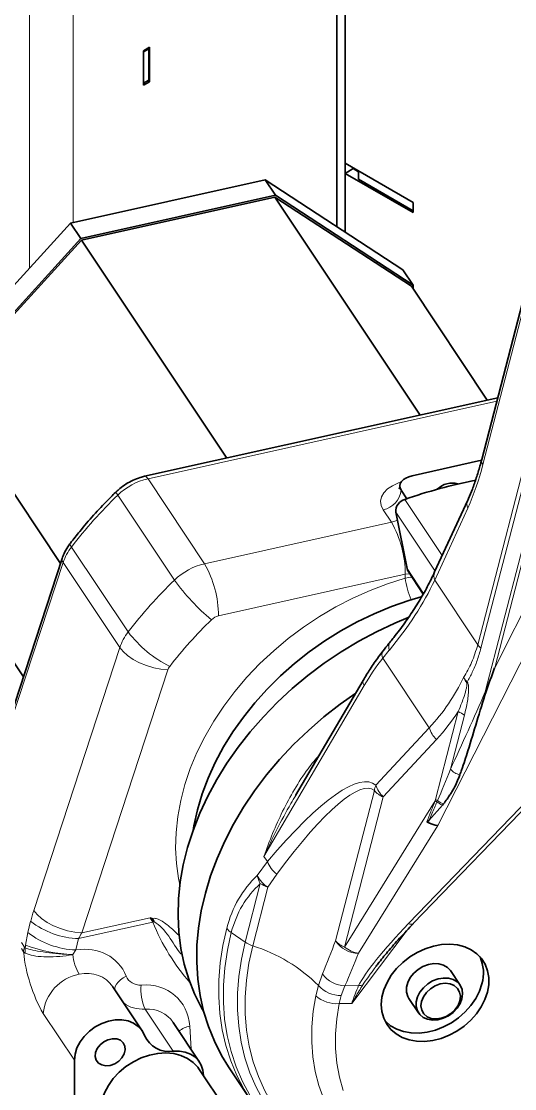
# Paper-space layout 'Blatt1' of a CAD drawing. Header units: millimetres. Extents: x 0 to 1189, y 0 to 841.
# Drawn here: x 952.5 to 978.1, y 447.5 to 503 of the extents above; entities that cross this region are included whole.
import ezdxf

# ---------------------------------------------------------------- set-up
doc = ezdxf.new("R2010")
doc.units = ezdxf.units.MM

psp = doc.layouts.new('Blatt1')

# ---------------------------------------------------------------- linework, layer by layer
at = {"color": 8, "linetype": 'Continuous', "lineweight": 18}
for p, q in [((952.92, 592.437), (952.92, 490.203)), ((955.183, 582.286), (955.183, 492.564)), ((976.62, 468.175), (988.492, 514.091)), ((988.629, 513.982), (977.106, 469.416)), ((983.874, 508.523), (976.495, 479.982)), ((976.225, 470.614), (985.434, 506.227)), ((985.6, 506.052), (976.392, 470.439)), ((977.219, 483.277), (959.077, 479.244)), ((959.077, 479.244), (962.023, 474.826)), ((960.45, 473.97), (957.504, 478.387)), ((972.438, 478.173), (974.381, 475.261)), ((975.704, 477.707), (973.986, 473.971)), ((971.738, 476.986), (971.307, 477.633)), ((974.004, 474.442), (971.963, 477.502)), ((962.023, 474.826), (971.738, 476.986)), ((955.095, 475.696), (958.042, 471.278)), ((954.66, 474.887), (951.948, 466.6)), ((957.607, 470.469), (954.66, 474.887)), ((972.549, 474.57), (973.409, 473.281)), ((972.457, 474.276), (962.742, 472.116)), ((972.457, 474.083), (972.457, 474.276)), ((973.986, 473.971), (976.225, 470.614)), ((977.106, 469.416), (979.218, 473.567)), ((980.198, 473.112), (974.148, 461.221)), ((953.132, 456.798), (957.607, 470.469)), ((971.627, 470.34), (971.287, 469.919)), ((973.698, 466.305), (971.287, 469.919)), ((960.109, 469.306), (955.634, 455.635)), ((970.327, 468.495), (965.107, 459.617)), ((974.027, 462.566), (975.209, 467.139)), ((975.531, 466.948), (974.806, 464.143)), ((970.931, 463.317), (973.698, 466.305)), ((974.079, 465.694), (971.312, 462.706)), ((972.626, 456.118), (979.783, 463.546)), ((968.831, 455.232), (970.849, 463.038)), ((971.312, 462.706), (969.294, 454.901)), ((969.294, 454.901), (974.009, 462.495)), ((974.009, 462.495), (974.027, 462.566)), ((974.104, 462.45), (974.132, 462.515)), ((974.148, 461.221), (970.026, 454.581)), ((965.107, 459.617), (965.29, 459.343)), ((964.757, 458.626), (965.29, 459.343)), ((965.771, 458.691), (965.309, 458.009)), ((964.131, 455.159), (964.917, 458.202)), ((965.309, 458.009), (964.522, 454.966)), ((952.833, 455.657), (952.974, 456.241)), ((959.322, 456.194), (955.468, 455.338)), ((955.634, 455.635), (959.189, 456.426)), ((959.322, 456.194), (959.189, 456.426)), ((952.71, 454.997), (952.833, 455.657)), ((964.131, 455.159), (963.41, 455.65)), ((972.557, 455.781), (969.674, 451.97)), ((952.489, 455.14), (952.649, 454.9)), ((955.468, 455.338), (955.327, 454.753)), ((952.607, 454.65), (952.489, 454.827)), ((952.694, 454.583), (952.607, 454.65)), ((952.649, 454.9), (952.693, 454.858)), ((955.327, 454.753), (955.162, 454.509)), ((967.94, 452.902), (968.155, 453.507)), ((967.804, 452.373), (967.94, 452.902)), ((969.321, 452.891), (969.128, 452.379)), ((969.321, 452.891), (970.03, 452.899)), ((969.128, 452.379), (969.019, 451.962)), ((958.933, 451.681), (960.393, 449.492)), ((969.674, 451.97), (969.019, 451.962)), ((955.246, 449.021), (953.63, 451.444)), ((961.245, 450.79), (961.319, 449.588))]:
    psp.add_line(p, q, dxfattribs=at)
at = {"color": 7, "linetype": 'Continuous', "lineweight": 35}
for p, q in [((968.9, 492.351), (968.9, 527.796)), ((969.325, 527.633), (969.325, 495.641)), ((969.325, 492.074), (969.325, 527.551)), ((983.668, 508.223), (976.434, 480.244)), ((959.157, 501.671), (958.845, 501.491)), ((959.114, 501.597), (958.845, 501.442)), ((959.114, 501.597), (959.072, 501.622)), ((959.114, 499.964), (959.114, 501.597)), ((959.157, 499.874), (959.157, 501.671)), ((958.845, 501.491), (958.845, 499.695)), ((958.845, 499.809), (959.114, 499.964)), ((958.845, 499.695), (959.157, 499.874)), ((959.058, 499.931), (959.157, 499.874)), ((972.86, 493.6), (969.325, 495.641)), ((969.749, 495.363), (969.325, 495.118)), ((969.325, 495.118), (969.325, 492.074)), ((969.325, 495.118), (972.86, 493.077)), ((969.749, 495.363), (970.032, 495.2)), ((970.032, 495.232), (970.032, 494.808)), ((965.172, 494.785), (955.044, 492.534)), ((965.172, 494.785), (965.711, 493.977)), ((972.333, 490.111), (965.172, 494.785)), ((970.032, 494.808), (972.86, 493.175)), ((965.711, 493.977), (955.583, 491.725)), ((965.672, 493.887), (955.622, 491.652)), ((965.672, 493.887), (973.23, 482.557)), ((972.778, 489.248), (965.672, 493.887)), ((972.872, 489.303), (965.711, 493.977)), ((972.86, 493.077), (972.86, 493.6)), ((955.044, 492.534), (948.153, 484.972)), ((955.044, 492.534), (955.583, 491.725)), ((955.583, 491.725), (948.692, 484.164)), ((948.736, 484.097), (955.622, 491.652)), ((955.622, 491.652), (963.18, 480.322)), ((972.333, 490.111), (972.872, 489.303)), ((972.778, 489.248), (976.724, 483.333)), ((972.872, 489.109), (972.872, 489.303)), ((977.264, 483.454), (958.903, 479.372)), ((950.042, 481.565), (954.528, 474.841)), ((976.424, 480.205), (972.814, 479.403)), ((972.24, 478.657), (972.54, 478.208)), ((975.703, 478.136), (973.985, 474.4)), ((972.549, 474.57), (971.963, 477.502)), ((954.613, 475.101), (951.869, 466.718)), ((972.602, 474.441), (973.394, 473.253)), ((949.934, 472.934), (952.597, 468.942)), ((970.268, 468.764), (966.75, 462.781)), ((972.873, 456.118), (980.029, 463.546)), ((973.689, 461.478), (974.39, 462.284)), ((974.39, 462.284), (974.437, 462.34)), ((975.307, 452.92), (974.804, 453.675)), ((958.776, 450.546), (957.25, 452.833)), ((972.641, 452.232), (973.145, 451.478)), ((961.762, 448.923), (960.39, 450.981)), ((955.246, 449.021), (955.246, 445.265)), ((963.089, 446.522), (961.723, 448.569)), ((963.269, 448.671), (964.412, 446.959)), ((961.965, 448.207), (961.965, 448.229))]:
    psp.add_line(p, q, dxfattribs=at)
at = {"color": 8, "linetype": 'Continuous', "lineweight": 18, "flags": 128}
for points in [[(958.903, 479.371), (958.908, 479.372), (958.988, 479.345), (959.077, 479.244)], [(971.307, 477.633), (971.203, 477.851), (971.174, 478.076), (971.222, 478.301), (971.346, 478.516), (971.539, 478.713), (971.795, 478.884), (972.105, 479.023), (972.238, 479.068)], [(957.431, 478.573), (957.427, 478.566), (957.438, 478.502), (957.504, 478.387)], [(971.738, 476.986), (971.921, 477.042), (972.044, 477.099)], [(955.041, 475.901), (955.033, 475.887), (955.029, 475.839), (955.05, 475.774), (955.095, 475.696)], [(960.736, 458.147), (960.671, 458.458), (960.559, 459.238), (960.513, 460.038), (960.534, 460.854), (960.622, 461.68), (960.776, 462.514), (960.995, 463.351), (961.278, 464.186), (961.624, 465.015), (962.031, 465.834), (962.497, 466.639), (963.019, 467.425), (963.595, 468.188), (964.221, 468.925), (964.895, 469.632), (965.613, 470.304), (966.372, 470.939), (967.166, 471.533), (967.993, 472.083), (968.848, 472.586), (969.727, 473.04), (970.624, 473.442), (971.536, 473.79), (972.457, 474.083)], [(972.457, 474.276), (972.646, 474.306), (972.69, 474.31)], [(972.457, 474.083), (972.646, 474.113), (972.816, 474.121)], [(960.109, 469.306), (959.747, 469.343), (959.372, 469.421), (958.997, 469.535), (958.637, 469.682), (958.307, 469.856), (958.018, 470.05), (957.781, 470.257), (957.607, 470.469)], [(970.327, 468.495), (970.272, 468.595), (970.251, 468.683), (970.263, 468.754), (970.268, 468.764)], [(955.634, 455.635), (955.272, 455.673), (954.897, 455.75), (954.522, 455.864), (954.163, 456.011), (953.832, 456.185), (953.543, 456.379), (953.307, 456.586), (953.132, 456.798)], [(972.626, 456.118), (972.702, 456.093), (972.768, 456.084), (972.823, 456.089), (972.865, 456.111), (972.873, 456.118)], [(964.412, 446.959), (964.073, 447.504), (963.696, 448.232), (963.381, 448.994), (963.128, 449.785), (962.939, 450.604), (962.814, 451.446), (962.755, 452.308), (962.762, 453.185), (962.834, 454.075), (962.971, 454.974), (963.173, 455.877)], [(963.41, 455.65), (963.206, 454.733), (963.068, 453.821), (962.999, 452.918), (962.997, 452.028), (963.063, 451.154), (963.197, 450.302), (963.398, 449.475), (963.665, 448.675), (963.997, 447.908), (964.393, 447.176), (964.85, 446.483), (965.367, 445.832), (965.941, 445.225), (966.57, 444.665), (967.251, 444.156), (967.981, 443.698), (968.756, 443.295), (969.21, 443.094)], [(970.043, 442.825), (969.336, 443.129), (968.581, 443.522), (967.871, 443.967), (967.208, 444.463), (966.595, 445.008), (966.036, 445.599), (965.533, 446.233), (965.088, 446.908), (964.703, 447.621), (964.379, 448.368), (964.119, 449.146), (963.924, 449.952), (963.793, 450.781), (963.729, 451.632), (963.731, 452.498), (963.798, 453.378), (963.932, 454.266), (964.131, 455.159)], [(964.522, 454.966), (964.324, 454.071), (964.192, 453.18), (964.127, 452.298), (964.131, 451.43), (964.202, 450.579), (964.341, 449.749), (964.546, 448.944), (964.817, 448.168), (965.153, 447.425), (965.552, 446.718), (966.012, 446.05), (966.531, 445.424), (967.107, 444.844), (967.736, 444.311), (968.417, 443.829), (969.145, 443.4), (969.918, 443.026), (970.731, 442.708), (971.582, 442.448), (972.465, 442.247), (973.378, 442.107), (974.315, 442.027), (974.346, 442.025)], [(957.94, 453.392), (957.779, 453.299), (957.638, 453.194), (957.52, 453.082), (957.43, 452.966), (957.372, 452.851), (957.348, 452.74), (957.348, 452.686)], [(970.061, 444.316), (969.835, 444.539), (969.344, 445.094), (968.91, 445.691), (968.534, 446.327), (968.218, 446.998), (967.965, 447.701), (967.776, 448.433), (967.651, 449.188), (967.591, 449.964), (967.597, 450.756), (967.668, 451.561), (967.804, 452.373)], [(969.019, 451.962), (968.889, 451.173), (968.824, 450.391), (968.827, 449.623), (968.896, 448.872), (969.032, 448.142), (969.233, 447.439)]]:
    psp.add_lwpolyline(points, dxfattribs=at)
at = {"color": 7, "linetype": 'Continuous', "lineweight": 35, "flags": 128}
for points in [[(972.814, 479.403), (972.639, 479.352), (972.484, 479.282), (972.356, 479.197), (972.26, 479.098), (972.198, 478.991), (972.174, 478.879), (972.188, 478.766), (972.24, 478.657)], [(972.602, 474.441), (972.577, 474.486), (972.549, 474.57)], [(973.287, 473.102), (972.64, 472.913), (971.733, 472.598), (970.837, 472.228), (969.958, 471.807), (969.1, 471.334), (968.267, 470.814), (967.464, 470.249), (966.696, 469.642), (965.965, 468.996), (965.275, 468.314), (964.632, 467.601), (964.037, 466.859), (963.493, 466.092), (963.005, 465.305), (962.574, 464.502), (962.202, 463.686), (961.891, 462.863), (961.644, 462.036), (961.461, 461.209), (961.418, 460.958)], [(961.974, 451.54), (961.86, 451.738), (961.496, 452.465), (961.195, 453.224), (960.958, 454.014), (960.785, 454.83), (960.678, 455.669), (960.637, 456.527), (960.663, 457.4), (960.754, 458.284), (960.912, 459.176), (961.134, 460.071), (961.42, 460.965), (961.769, 461.855), (962.18, 462.736), (962.65, 463.604), (963.177, 464.457), (963.759, 465.288), (964.393, 466.096), (965.077, 466.877), (965.807, 467.626), (966.58, 468.341), (967.393, 469.019), (968.242, 469.655), (969.124, 470.249), (970.034, 470.796), (970.968, 471.295), (971.922, 471.743), (972.605, 472.027)], [(963.269, 448.671), (962.903, 449.267), (962.528, 450.001), (962.215, 450.769), (961.967, 451.567), (961.782, 452.392), (961.664, 453.24), (961.611, 454.108), (961.624, 454.992), (961.704, 455.887), (961.849, 456.791), (962.06, 457.699), (962.334, 458.608), (962.672, 459.512), (963.071, 460.41), (963.531, 461.295), (964.048, 462.166), (964.621, 463.018), (965.246, 463.846), (965.923, 464.649), (966.647, 465.422), (967.415, 466.162), (968.225, 466.865), (969.072, 467.529), (969.878, 468.101)], [(976.733, 452.556), (976.601, 452.17), (976.409, 451.792), (976.16, 451.431), (975.861, 451.096), (975.519, 450.794), (975.141, 450.533), (974.737, 450.318), (974.316, 450.155), (973.887, 450.048), (973.462, 449.998), (973.049, 450.008), (972.659, 450.077), (972.3, 450.202), (971.982, 450.383), (971.711, 450.613), (971.494, 450.889), (971.336, 451.202), (971.241, 451.547), (971.211, 451.914), (971.246, 452.295), (971.346, 452.682), (971.509, 453.066), (971.73, 453.436), (972.004, 453.785), (972.326, 454.104), (972.687, 454.387), (973.079, 454.625), (973.493, 454.815), (973.919, 454.95), (974.347, 455.029), (974.768, 455.049), (975.17, 455.01), (975.546, 454.912), (975.885, 454.758), (976.18, 454.552), (976.425, 454.299), (976.613, 454.004), (976.74, 453.674), (976.803, 453.317), (976.8, 452.941), (976.733, 452.556)], [(972.641, 452.232), (972.582, 452.339), (972.518, 452.565), (972.518, 452.812), (972.584, 453.066), (972.711, 453.314), (972.893, 453.543), (973.119, 453.74), (973.378, 453.894), (973.656, 453.998), (973.937, 454.046), (974.207, 454.034), (974.45, 453.965), (974.654, 453.84), (974.804, 453.675)], [(975.406, 452.214), (975.309, 451.961), (975.153, 451.721), (974.948, 451.506), (974.703, 451.329), (974.433, 451.199), (974.152, 451.123), (973.875, 451.105), (973.616, 451.146), (973.391, 451.243), (973.21, 451.393), (973.085, 451.585), (973.021, 451.811), (973.021, 452.058), (973.087, 452.312), (973.214, 452.56), (973.396, 452.789), (973.622, 452.986), (973.881, 453.14), (974.159, 453.244), (974.44, 453.291), (974.71, 453.28), (974.953, 453.21), (975.158, 453.086), (975.312, 452.914), (975.407, 452.703), (975.439, 452.466), (975.406, 452.214)], [(976.445, 452.987), (976.313, 452.601), (976.121, 452.223), (975.872, 451.862), (975.574, 451.527), (975.231, 451.225), (974.853, 450.964), (974.449, 450.749), (974.028, 450.586), (973.6, 450.479), (973.174, 450.429), (972.762, 450.439), (972.371, 450.508), (972.013, 450.633), (971.695, 450.814), (971.424, 451.044), (971.387, 451.084)], [(975.296, 452.104), (975.324, 452.343), (975.282, 452.565), (975.173, 452.755), (975.004, 452.9), (974.788, 452.99), (974.537, 453.018), (974.271, 452.983), (974.006, 452.888), (973.761, 452.738), (973.553, 452.544), (973.396, 452.319), (973.3, 452.079), (973.272, 451.84), (973.314, 451.617), (973.423, 451.427), (973.591, 451.283), (973.808, 451.193), (974.058, 451.165), (974.325, 451.199), (974.589, 451.295), (974.834, 451.445), (975.042, 451.639), (975.2, 451.863), (975.296, 452.104)], [(958.9, 450.303), (958.766, 450.56), (958.573, 450.777), (958.328, 450.946), (958.038, 451.06), (957.716, 451.116), (957.371, 451.111), (957.018, 451.046), (956.667, 450.923), (956.333, 450.747), (956.027, 450.523), (955.759, 450.26), (955.541, 449.968), (955.379, 449.656), (955.28, 449.337), (955.246, 449.021)], [(957.112, 448.752), (956.882, 448.731), (956.672, 448.773), (956.501, 448.874), (956.385, 449.024), (956.333, 449.212), (956.35, 449.419), (956.435, 449.628), (956.581, 449.819), (956.773, 449.977), (956.996, 450.086), (957.229, 450.138), (957.451, 450.128), (957.644, 450.056), (957.789, 449.929), (957.874, 449.758), (957.892, 449.558), (957.84, 449.348), (957.723, 449.145), (957.553, 448.969), (957.343, 448.834), (957.112, 448.752)], [(961.723, 448.569), (961.666, 448.65), (961.425, 448.908), (961.13, 449.117), (960.79, 449.272), (960.412, 449.368), (960.006, 449.403), (959.583, 449.376), (959.152, 449.288), (958.726, 449.142), (958.315, 448.94), (957.928, 448.688), (957.577, 448.393), (957.27, 448.061), (957.014, 447.701), (956.816, 447.323), (956.681, 446.935), (956.613, 446.548), (956.613, 446.172), (956.681, 445.815), (956.816, 445.488), (956.898, 445.35)], [(961.965, 448.229), (961.936, 448.509), (961.85, 448.768), (961.709, 448.997), (961.519, 449.189), (961.284, 449.339), (961.012, 449.441), (960.712, 449.492), (960.393, 449.492)]]:
    psp.add_lwpolyline(points, dxfattribs=at)
at = {"color": 8, "linetype": 'Continuous', "lineweight": 18}
for centre, radius, start, end in [((963.254, 483.309), 13.652, 335.7769, 345.898), ((976.746, 480.178), 0.319, 168.1635, 217.9935), ((959.825, 475.996), 3.333, 102.9752, 134.1513), ((974.724, 460.557), 24.789, 134.003, 142.3592), ((971.09, 478.768), 1.156, 280.8337, 354.4794), ((976.195, 477.923), 0.536, 156.636, 203.7408), ((966.862, 474.243), 5.595, 0.3381, 29.3647), ((957.244, 474.018), 2.726, 142.0216, 161.4235), ((954.851, 475.041), 0.246, 165.7963, 218.9066), ((962.772, 471.579), 3.333, 102.9752, 134.1513), ((957.147, 472.083), 5.595, 0.3381, 29.3647), ((974.476, 474.187), 0.536, 156.5476, 203.7443), ((977.671, 456.14), 24.789, 134.003, 142.3592), ((969.274, 480.332), 10.878, 215.7924, 230.6671), ((975.964, 474.441), 3.525, 185.8378, 204.9751), ((977.895, 455.853), 22.334, 134.003, 142.3592), ((962.915, 471.366), 0.769, 102.9752, 134.1513), ((960.191, 469.601), 2.726, 142.0216, 161.4235), ((962.995, 475.083), 6.246, 217.5293, 243.5101), ((972.031, 470.511), 0.439, 145.4559, 202.9464), ((976.874, 471.065), 0.79, 214.8138, 232.3948), ((971.621, 470.096), 0.378, 148.6584, 207.9237), ((960.705, 469.106), 0.629, 142.0216, 161.4235), ((974.589, 469.23), 1.221, 330.5703, 332.9547), ((974.635, 465.803), 1.454, 51.9799, 66.76), ((975.036, 466.715), 1.4, 197.0111, 226.8223), ((975.5, 464.767), 0.933, 221.9624, 257.406), ((971.926, 462.873), 1.09, 155.9556, 171.3216), ((972.269, 463.727), 1.4, 197.0111, 226.8223), ((971.753, 463.81), 1.189, 220.5191, 248.2246), ((973.325, 460.911), 1.725, 63.181, 66.6644), ((973.336, 460.997), 1.715, 62.3196, 66.235), ((974.764, 463.257), 1.042, 230.7176, 248.9634), ((974.795, 463.315), 1.038, 230.3638, 249.8664), ((966.692, 459.874), 1.499, 200.7388, 232.078), ((966.097, 459.27), 1.486, 205.6527, 238.0017), ((965.912, 458.82), 1.171, 189.5391, 211.8795), ((965.845, 459.596), 1.674, 236.3465, 251.3213), ((955.618, 459.643), 4.308, 232.1443, 268.0062), ((958.473, 457.812), 1.827, 297.6965, 299.9118), ((955.476, 459.058), 4.308, 232.1443, 268.0062), ((963.885, 456.384), 0.875, 215.4661, 237.0718), ((955.54, 462.812), 8.311, 250.0968, 267.3962), ((965.059, 456.553), 1.674, 236.3465, 251.3213), ((962.021, 446.964), 8.384, 45.0854, 72.6401), ((969.735, 456.005), 1.189, 220.5191, 248.2246), ((970.015, 455.984), 1.403, 212.3942, 270.4205), ((953.413, 454.644), 0.806, 161.5138, 179.6237), ((960.658, 455.451), 8.09, 185.6858, 209.6939), ((953.742, 454.723), 1.058, 172.6578, 187.6329), ((957.802, 454.813), 2.657, 186.5532, 209.8115), ((970.297, 456.2), 1.642, 232.3352, 260.4954), ((955.931, 451.221), 2.312, 100.8337, 174.4794), ((969.337, 454.332), 1.441, 214.9257, 269.3777), ((960.911, 452.652), 2.204, 172.7746, 206.1466), ((969.115, 453.962), 1.583, 222.074, 270.4717), ((970.065, 453.406), 0.508, 266.0856, 291.0254), ((968.897, 453.603), 1.645, 228.3805, 274.2794), ((961.43, 449.692), 1.114, 99.5201, 131.4198)]:
    psp.add_arc(centre, radius, start, end, dxfattribs=at)
at = {"color": 7, "linetype": 'Continuous', "lineweight": 35}
for centre, radius, start, end in [((981.465, 452.103), 27.589, 101.1946, 109.0992), ((974.889, 477.944), 1.076, 72.9169, 135.6856), ((972.612, 477.547), 0.65, 105.5635, 183.96), ((974.461, 453.553), 2.063, 344.0668, 23.9862), ((960.169, 450.859), 1.386, 203.6712, 279.2977)]:
    psp.add_arc(centre, radius, start, end, dxfattribs=at)
at = {"color": 8, "linetype": 'Continuous', "lineweight": 18}
for centre, major_axis, ratio, start_param, end_param in [((955.838, 473.748), (18.686, 7.779), 0.602813, 5.427192, 5.695113), ((973.561, 463.646), (2.875, 8.896), 0.529996, 0.97202, 1.173314), ((949.833, 482.748), (25.292, -14.531), 0.582571, 6.143303, 6.329841), ((971.063, 476.623), (15.84, 39.134), 0.198932, 4.469245, 4.575856), ((949.411, 482.375), (26.194, -14.582), 0.596901, 6.138711, 6.24048), ((959.793, 443.909), (11.025, 19.487), 0.181489, 6.24954, 7.048908), ((974.62, 466.12), (2.142, 6.194), 0.130432, 4.137116, 4.432935), ((960.596, 443.672), (10.174, 19.417), 0.156132, 6.255871, 7.055239), ((989.923, 438.268), (25.74, -19.719), 0.411336, 3.077351, 3.314108), ((989.252, 438.031), (24.897, -19.567), 0.393277, 3.075531, 3.312287), ((954.57, 454.643), (0.29, 4.127), 0.440915, 1.05273, 1.204336), ((973.141, 463.549), (11.647, 10.759), 0.844176, 2.84016, 3.114973), ((973.628, 456.131), (3.668, 3.665), 0.136098, 1.709491, 2.768422), ((956.353, 454.558), (0.867, 2.133), 0.490503, 1.249261, 1.400867), ((954.031, 454.464), (0.217, 3.096), 0.440915, 1.428812, 1.474106), ((955.306, 452.021), (2.211, 2.043), 0.844176, 5.971222, 7.184264), ((963.96, 456.681), (10.148, 26.188), 0.18037, 4.66096, 4.726967), ((964.269, 455.987), (10.673, 25.615), 0.211082, 4.679398, 4.745405), ((973.442, 456.547), (3.388, 4.024), 0.055235, 2.329923, 2.7308), ((955.661, 451.612), (1.273, 1.569), 0.875997, 6.017648, 7.118166), ((958.818, 453.849), (0.737, 0.681), 0.844176, 2.829629, 3.950387), ((958.446, 450.168), (2.211, 2.043), 0.844176, 5.679635, 7.09198), ((959.173, 453.44), (1.591, 1.214), 0.804937, 3.3433, 4.032321), ((958.801, 449.759), (1.273, 1.569), 0.875997, 6.017648, 6.959715)]:
    psp.add_ellipse(centre, major_axis=major_axis, ratio=ratio, start_param=start_param, end_param=end_param, dxfattribs=at)
at = {"color": 7, "linetype": 'Continuous', "lineweight": 35}
for centre, major_axis, ratio, start_param, end_param in [((977.776, 469.654), (2.742, 7.244), 0.070215, 1.630182, 1.80078), ((973.838, 461.914), (0.872, -0.491), 0.570148, 4.728169, 5.368278), ((973.442, 456.547), (3.388, 4.024), 0.055235, 2.274277, 2.329923)]:
    psp.add_ellipse(centre, major_axis=major_axis, ratio=ratio, start_param=start_param, end_param=end_param, dxfattribs=at)
for points, knots in [([(976.434, 480.244), (976.404, 480.129), (976.315, 479.797), (976.155, 479.277), (975.952, 478.714), (975.798, 478.344), (975.715, 478.161), (975.703, 478.136)], [0, 0, 0, 0, 0.146744, 0.423765, 0.699564, 0.958317, 1, 1, 1, 1]), ([(958.903, 479.372), (958.827, 479.353), (958.622, 479.302), (958.295, 479.174), (957.935, 478.979), (957.647, 478.772), (957.489, 478.626), (957.431, 478.573)], [0, 0, 0, 0, 0.140316, 0.379582, 0.619491, 0.860246, 1, 1, 1, 1]), ([(972.169, 478.864), (972.17, 478.846), (972.173, 478.796), (972.145, 478.733), (972.142, 478.728), (972.14, 478.726)], [0, 0, 0, 0, 0.245271, 0.686745, 1, 1, 1, 1]), ([(957.431, 478.573), (957.29, 478.434), (956.882, 478.034), (956.24, 477.349), (955.586, 476.595), (955.2, 476.104), (955.041, 475.9)], [0, 0, 0, 0, 0.163956, 0.47273, 0.781569, 1, 1, 1, 1]), ([(955.041, 475.9), (954.994, 475.837), (954.869, 475.665), (954.721, 475.397), (954.644, 475.188), (954.613, 475.101)], [0, 0, 0, 0, 0.253614, 0.691557, 1, 1, 1, 1]), ([(973.985, 474.4), (973.923, 474.269), (973.744, 473.888), (973.403, 473.253), (972.946, 472.498), (972.434, 471.746), (971.999, 471.167), (971.734, 470.84), (971.67, 470.76)], [0, 0, 0, 0, 0.107605, 0.314405, 0.520975, 0.727239, 0.933215, 1, 1, 1, 1]), ([(971.67, 470.759), (971.648, 470.732), (971.525, 470.584), (971.401, 470.423), (971.3, 470.291)], [0, 0, 0, 0, 0.1791679, 1, 1, 1, 1]), ([(971.3, 470.295), (971.221, 470.19), (970.991, 469.888), (970.643, 469.383), (970.388, 468.962), (970.268, 468.764)], [0, 0, 0, 0, 0.218953, 0.632806, 1, 1, 1, 1]), ([(975.296, 463.856), (975.325, 463.938), (975.471, 464.349), (975.771, 465.257), (976.172, 466.615), (976.495, 467.665), (976.656, 468.19)], [0, 0, 0, 0, 0.059424, 0.297142, 0.64829, 1, 1, 1, 1]), ([(974.437, 462.34), (974.505, 462.425), (974.628, 462.577), (974.772, 462.791), (974.983, 463.134), (975.157, 463.485), (975.269, 463.784), (975.296, 463.856)], [0, 0, 0, 0, 0.178805, 0.321602, 0.429449, 0.861719, 1, 1, 1, 1]), ([(973.572, 461.409), (973.575, 461.408), (973.581, 461.406), (973.592, 461.405), (973.612, 461.409), (973.647, 461.433), (973.672, 461.46), (973.689, 461.478)], [0, 0, 0, 0, 0.054546, 0.108909, 0.203415, 0.459337, 1, 1, 1, 1]), ([(959.189, 456.426), (959.19, 456.425), (959.218, 456.41), (959.246, 456.396), (959.273, 456.382)], [0, 0, 0, 0, 0.035784, 1, 1, 1, 1]), ([(959.384, 456.228), (959.383, 456.23), (959.369, 456.265), (959.342, 456.326), (959.294, 456.365), (959.273, 456.382)], [0, 0, 0, 0, 0.020564, 0.565682, 1, 1, 1, 1]), ([(971.038, 454.03), (971.203, 454.239), (971.565, 454.694), (972.18, 455.39), (972.636, 455.87), (972.876, 456.121)], [0, 0, 0, 0, 0.286787, 0.625733, 1, 1, 1, 1]), ([(970.142, 444.246), (970.173, 444.215), (970.377, 444.014), (970.796, 443.684), (971.4, 443.261), (972.049, 442.889), (972.735, 442.565), (973.456, 442.29), (974.208, 442.067), (974.988, 441.897), (975.792, 441.781), (976.617, 441.718), (977.458, 441.71), (978.311, 441.757), (979.172, 441.858), (980.037, 442.012), (980.902, 442.22), (981.762, 442.479), (982.614, 442.789), (983.453, 443.148), (984.276, 443.554), (985.078, 444.006), (985.857, 444.5), (986.608, 445.036), (987.328, 445.61), (988.013, 446.22), (988.661, 446.862), (989.268, 447.535), (989.831, 448.235), (990.348, 448.959), (990.815, 449.703), (991.231, 450.464), (991.593, 451.239), (991.859, 451.913), (991.993, 452.328), (992.042, 452.48)], [0, 0, 0, 0, 0.0056856, 0.0365046, 0.0673863, 0.0983481, 0.1294008, 0.1605482, 0.1917883, 0.2231137, 0.2545141, 0.2859771, 0.3174902, 0.3490416, 0.3806207, 0.4122188, 0.4438292, 0.4754468, 0.5070678, 0.5386903, 0.5703136, 0.6019381, 0.6335645, 0.665194, 0.6968276, 0.7284663, 0.7601113, 0.7917632, 0.8234222, 0.8550874, 0.8867564, 0.918425, 0.9500873, 0.9817357, 1, 1, 1, 1])]:
    psp.add_open_spline(points, degree=3, knots=knots, dxfattribs=at)
at = {"color": 8, "linetype": 'Continuous', "lineweight": 18}
for points, knots in [([(975.493, 468.921), (975.64, 469.171), (975.94, 469.677), (976.129, 470.299), (976.225, 470.614)], [0, 0, 0, 0, 0.494093, 1, 1, 1, 1]), ([(976.392, 470.439), (976.329, 470.22), (976.202, 469.78), (975.958, 469.195), (975.767, 468.843), (975.676, 468.675)], [0, 0, 0, 0, 0.341806, 0.687158, 1, 1, 1, 1]), ([(975.493, 468.921), (975.496, 468.915), (975.537, 468.834), (975.609, 468.752), (975.676, 468.675)], [0, 0, 0, 0, 0.070788, 1, 1, 1, 1]), ([(975.652, 468.631), (975.594, 468.718), (975.529, 468.814), (975.496, 468.912), (975.493, 468.921)], [0, 0, 0, 0, 0.9073893, 1, 1, 1, 1]), ([(975.209, 467.139), (975.274, 467.293), (975.381, 467.551), (975.501, 467.892), (975.574, 468.128), (975.618, 468.29), (975.643, 468.401), (975.656, 468.477), (975.663, 468.53), (975.665, 468.57), (975.663, 468.599), (975.659, 468.619), (975.655, 468.627), (975.652, 468.63), (975.652, 468.631)], [0, 0, 0, 0, 0.3293193, 0.5519575, 0.7016793, 0.8019905, 0.8690658, 0.9139206, 0.9439966, 0.9642951, 0.9848354, 0.9926961, 0.9986925, 1, 1, 1, 1]), ([(975.676, 468.675), (975.686, 468.662), (975.71, 468.629), (975.741, 468.523), (975.757, 468.314), (975.74, 468.018), (975.67, 467.538), (975.588, 467.19), (975.531, 466.948)], [0, 0, 0, 0, 0.028375, 0.066834, 0.167815, 0.362403, 0.557834, 1, 1, 1, 1]), ([(976.656, 468.19), (976.646, 468.186), (976.633, 468.18), (976.622, 468.175), (976.62, 468.175)], [0, 0, 0, 0, 0.857906, 1, 1, 1, 1]), ([(965.107, 459.617), (965.108, 459.621), (965.247, 460.021), (965.546, 460.812), (966.07, 461.974), (966.683, 463.1), (967.311, 464.097), (967.794, 464.664), (967.998, 464.904)], [0, 0, 0, 0, 0.001889, 0.210265, 0.418628, 0.631619, 0.844551, 1, 1, 1, 1]), ([(966.757, 462.777), (966.674, 462.64), (966.324, 462.063), (965.774, 461.01), (965.324, 460.087), (965.109, 459.621), (965.107, 459.617)], [0, 0, 0, 0, 0.134293, 0.565511, 0.996746, 1, 1, 1, 1]), ([(973.572, 461.409), (973.641, 461.583), (973.782, 461.944), (973.932, 462.307), (974.009, 462.495)], [0, 0, 0, 0, 0.4826651, 1, 1, 1, 1]), ([(973.689, 461.478), (973.739, 461.597), (973.875, 461.92), (974.015, 462.245), (974.104, 462.45)], [0, 0, 0, 0, 0.367944, 1, 1, 1, 1]), ([(959.273, 456.382), (959.319, 456.389), (959.436, 456.407), (959.647, 456.34), (959.885, 456.208), (960.253, 455.917), (960.518, 455.671), (960.707, 455.495)], [0, 0, 0, 0, 0.067, 0.17226, 0.354494, 0.537692, 1, 1, 1, 1]), ([(960.895, 454.435), (960.858, 454.474), (960.697, 454.648), (960.459, 454.999), (960.162, 455.461), (959.837, 455.907), (959.534, 456.122), (959.384, 456.228)], [0, 0, 0, 0, 0.068085, 0.302177, 0.538161, 0.770682, 1, 1, 1, 1]), ([(955.162, 454.509), (955.146, 454.51), (955.075, 454.512), (954.786, 454.524), (954.271, 454.562), (953.617, 454.641), (953.047, 454.741), (952.811, 454.819), (952.693, 454.858)], [0, 0, 0, 0, 0.017284, 0.078312, 0.309303, 0.539764, 0.769876, 1, 1, 1, 1]), ([(955.162, 454.509), (955.156, 454.508), (955.097, 454.497), (954.823, 454.45), (954.311, 454.392), (953.655, 454.386), (953.065, 454.448), (952.82, 454.537), (952.694, 454.583)], [0, 0, 0, 0, 0.006838, 0.064853, 0.295855, 0.526408, 0.756465, 1, 1, 1, 1]), ([(970.247, 452.932), (970.118, 452.726), (969.939, 452.439), (969.758, 452.12), (969.696, 452.009), (969.68, 451.98), (969.676, 451.972), (969.674, 451.97)], [0, 0, 0, 0, 0.6576252, 0.912655, 0.9755561, 0.9935766, 1, 1, 1, 1]), ([(969.674, 451.97), (969.675, 451.972), (969.776, 452.305), (969.903, 452.603), (970.03, 452.899)], [0, 0, 0, 0, 0.006479, 1, 1, 1, 1])]:
    psp.add_open_spline(points, degree=3, knots=knots, dxfattribs=at)

doc.saveas('drawing.dxf')
